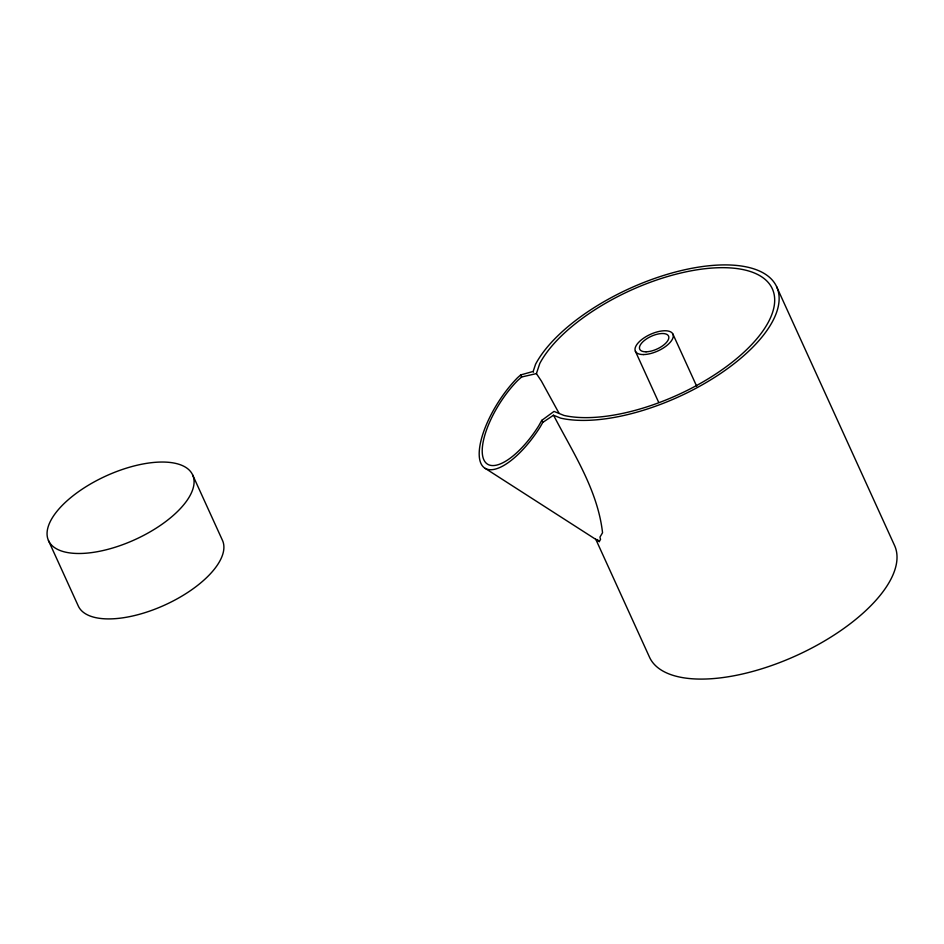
<?xml version="1.0" encoding="UTF-8"?>
<svg xmlns="http://www.w3.org/2000/svg" width="944" height="944" viewBox="0 0 944 944"><rect width="100%" height="100%" fill="white"/><g stroke="black" fill="none" stroke-linecap="round" stroke-linejoin="round"><path stroke-width="1.42" d="M533.148 371.511L535.567 364.231A134.65 59.448 -24.5 0 1 713.64 265.347A134.65 59.448 -24.5 0 1 752.061 347.935A134.65 59.448 -24.5 0 1 560.642 418.133L553.479 415.23L542.753 422.428L540.346 426.712A63.366 24.332 -57.3 0 1 480.968 463.516A63.366 24.332 -57.3 0 1 517.548 377.706L520.651 374.945L532.723 371.57L533.537 372.101M536.416 373.6L539.791 363.464A129.859 57.336 -24.5 0 1 711.516 268.096A129.859 57.336 -24.5 0 1 748.58 347.746A129.859 57.336 -24.5 0 1 563.969 415.443L554.01 411.407L541.785 420.363L538.741 425.803A58.575 22.491 -57.3 0 1 483.859 459.834A58.575 22.491 -57.3 0 1 517.666 380.515L521.607 376.998L536.416 373.6L541.408 381.093L559.096 413.366M485.322 468.425L599.275 541.62L600.537 539.402L599.959 537.124L602.543 532.746C597.776 490.325 573.315 453.144 553.975 416.033L553.479 415.23M597.351 539.531L599.275 541.62M520.651 374.945L521.607 376.998M541.785 420.363L542.753 422.428M776.593 286.622L894.475 545.313A134.65 59.448 -24.5 0 1 797.114 655.242A134.65 59.448 -24.5 0 1 649.59 657.378L595.688 539.083M672.907 334.07L696.707 386.285M635.383 351.239L658.57 402.12M192.67 474.974A79.213 34.975 -24.5 0 1 96.972 551.768A79.213 34.975 -24.5 0 1 72.063 496.556A79.213 34.975 -24.5 0 1 192.67 474.974L222.477 540.381A79.213 34.975 -24.5 0 1 164.752 605.057A79.213 34.975 -24.5 0 1 78.269 605.965L48.463 540.558M646.05 351.805A15.847 6.997 -24.5 0 0 668.824 337.928A15.847 6.997 -24.5 0 0 647.572 338.235A15.847 6.997 -24.5 0 0 646.05 351.805M643.596 354.566A20.638 9.11 -24.5 0 0 673.261 336.501A20.638 9.11 -24.5 0 0 645.578 336.902A20.638 9.11 -24.5 0 0 643.596 354.566"/></g></svg>
